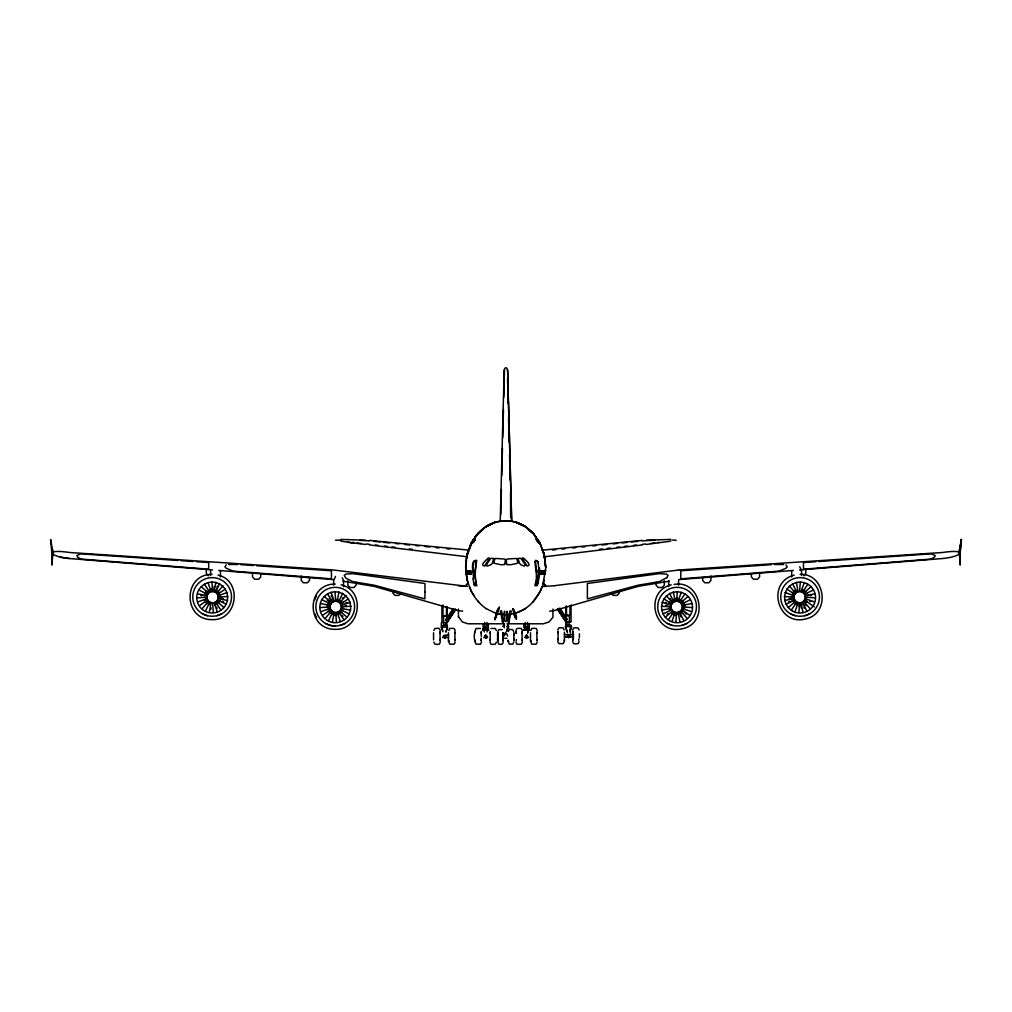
<?xml version="1.0" encoding="UTF-8"?>
<svg xmlns="http://www.w3.org/2000/svg" width="1012" height="1012" viewBox="0 0 1012 1012"><rect width="100%" height="100%" fill="white"/><g stroke="black" fill="none" stroke-linecap="round" stroke-linejoin="round"><path stroke-width="1.5" d="M52.662 554.652L51.852 564.822L51.865 553.374M960.16 564.822L960.16 551.413L961.4 539.472L959.224 551.413L960.16 564.822L960.173 553.374M676.041 615.625L676.041 614.765M799.037 605.922L799.543 602.735L801.112 602.709L802.883 612.108M466.722 571.476L467.013 574.386L466.519 570.616L467 574.386L466.203 571.906M466.279 573.007L466.481 574.386L466.557 573.096M544.355 570.705L543.887 574.386L544.14 573.007M544.709 570.705L544.279 574.348L544.658 570.616M569.326 622.684L569.414 615.802L567.074 615.802M487.063 622.443L486.43 628.477L484.837 628.325L484.735 622.443M527.467 626.858L527.543 622.443M207.043 597.244L207.068 595.676L197.682 593.88M341.259 606.82L341.221 608.389L350.62 610.185M500.763 514.589L501.395 489.542M500.219 521.522L504.178 369.734M501.762 475.412L502.458 448.291M502.749 437.437L503.47 409.544M503.786 397.235L504.495 369.734C504.33 367.103 507.442 367.103 507.278 369.734M497.626 639.862L497.664 638.509M513.868 635.296L513.906 633.942M466.684 573.184L466.115 570.616L466.051 571.413M466.507 570.717L466.772 571.906M468.354 570.705L468.796 574.386L468.505 570.717M468.455 574.348L468.037 570.654L468.404 574.386M474.742 632.766L474.78 631.678M490.187 640.533L490.225 639.546M502.951 639.837L503.002 640.71L503.002 633.031M545 572.02L545.038 570.616L545.316 571.78M545.468 570.616L544.633 573.753M454.907 640.469L454.957 639.508M490.187 640.469L490.225 639.508M498.068 633.98L498.106 633.095M502.951 633.98L503.002 633.095M516.183 632.222L516.145 633.17L516.183 631.855M536.942 640.469L536.992 639.508M558.004 632.626L558.055 631.678M337.186 599.117L337.059 601.482L338.577 601.925L342.739 593.31M508.669 628.654L508.707 627.946M544.798 573.589L544.582 574.386L544.785 573.007M544.924 573.184L545.519 570.047L545.367 571.413M545.051 573.538L544.684 573.855M52.194 560.597L52.788 551.413L50.6 539.472L51.865 553.02M545.051 571.021L545.038 571.906M472.123 542.533L472.212 541.787M801.137 607.883L800.985 602.57L802.491 602.14L806.64 610.755M522.268 558.358L526.733 565.442A1.67 0.696 71.1 0 0 527.378 566.024C532.185 565.392 525.519 560.193 524.558 559.029A5.326 2.163 57.6 0 0 523.406 558.055L522.306 558.194M538.055 562.596C531.047 552.223 539.156 580.521 535.829 581.938C537.03 592.564 541.686 567.745 538.738 567.58M544.962 573.753L545.139 573.437M677.306 591.615L676.611 601.153L678.141 601.52L679.432 598.573M800.302 581.9L799.606 591.438L801.137 591.818L802.427 588.87M469.644 574.297L469.176 570.604L469.53 574.386M675.902 622.152L676.636 612.614L675.105 612.235L673.802 615.182M798.898 612.45L799.632 602.912L798.101 602.532L797.026 604.632M470.023 570.604L470.352 574.386L470.074 570.717M471.162 574.297L470.795 570.604L471.048 574.386M472.604 572.096L473.844 561.546L476.348 561.23L474.83 573.602L475.931 582.646M545 574.348L545.038 573.703M486 608.566C469.543 596.776 462.762 574.892 466.987 555.449M465.609 567.669L466.545 560.825M466.861 558.232L467.164 555.449M448.493 640.975L449.733 644.163L454.173 644.163L455.185 642.152M530.528 640.975L531.768 644.163L536.208 644.163L537.22 642.152M544.975 572.02L545.152 570.983M545.152 572.02L545.076 571.578M465.596 566.315L466.975 554.449M544.089 572.02L544.317 570.616M545.253 572.362L545.177 571.831M539.333 542.938L536.828 539.067L537.334 539.94M540.851 570.616L540.534 574.386M210.901 609.085L211.091 607.883M510.655 517.537L510.541 492.553M209.357 612.108L211.116 602.709L212.697 602.735M332.442 621.823L334.2 612.424L335.782 612.45L336.275 615.625M215.898 582.242L214.114 591.64L212.533 591.603L212.039 588.427M338.982 591.957L337.198 601.343L335.617 601.318M489.454 558.358L484.988 565.442A1.644 0.683 -71.1 0 1 484.255 566.024C479.65 565.164 486.177 560.319 487.164 559.029A5.326 2.176 -57.6 0 1 488.303 558.055L489.441 558.245M959.237 551.413L961.4 539.472L960.173 553.02M542.887 574.297L543.216 570.604L542.761 574.386M507.935 620.28L510.061 610.679M508.884 621.937L511.313 610.97M494.754 619.053C508.429 582.621 486.987 643.468 498.208 608.68M495.096 619.078L497.082 610.514L498.549 608.718M671.272 605.378L670.893 606.896L661.355 606.201M333.998 615.486L334.327 612.285L332.822 611.855L328.685 620.47M214.101 589.414L214.152 586.467M471.554 542.66L472.073 541.964M472.376 541.799L471.693 542.66M474.261 539.244L471.579 542.938L472.25 542.154M207.207 595.802L207.65 594.284L199.035 590.122M217.997 598.547L217.567 600.053L226.169 604.215M339.147 599.774L338.413 602.026L339.754 602.836L346.015 595.6M540.661 574.297L540.927 570.604M506.481 631.324L507.265 628.92L506.481 631.728M445.912 631.943L447.203 628.072L446.052 631.817M487.088 631.943L487.948 629.363M527.973 631.943L529.276 628.072L527.543 633.259M570.275 630.109L571.135 627.529L569.984 631.273M541.901 586.909L540.497 590.907M467.582 553.855L468.025 552.906L467.696 553.855M543.077 583.658L545.784 567.669L544.418 555.449M469.695 547.328L471.01 543.583L475.577 536.828M471.175 544.064C460.447 573.93 473.3 534.829 477.601 534.285M517.866 612.298C531.806 607.2 540.851 593.854 544.418 579.901M481.472 642.152L480.51 644.163L476.07 644.163C473.641 639.533 473.667 633.12 476.07 628.49L480.51 628.49M472.857 541.977L474.767 539.067L472.275 542.849L472.971 541.635M468.025 551.844L467.228 553.943L471.212 543.115L474.084 539.168L473.363 540.459M468.189 551.426L471.25 543.064M504.406 635.397L505.405 632.753M681.24 592.311L678.103 601.343L679.469 602.102M804.236 582.596L801.099 591.628L802.465 592.387L804.489 589.87M671.981 621.444L675.143 612.424L673.777 611.665L671.753 614.17M794.977 611.741L798.139 602.709L796.773 601.95L794.749 604.455M472.402 541.913L472.971 541.015M474.198 540.37C477.095 536.436 469.973 546.885 474.135 540.459M503.913 636.105L505.494 632.842M205.6 610.755L209.737 602.14L211.242 602.57M216.872 587.226L217.365 586.112M335.516 576.46L333.669 580.559L333.669 585.151M219.655 583.608L215.493 592.21L213.975 591.78M448.771 630.539L449.733 628.49L451.972 628.3L454.173 628.49L455.185 630.539M508.328 631.539L509.213 629.641L510.997 629.477L512.742 629.641L513.679 631.539M530.807 630.539L531.768 628.49L534.007 628.3L536.208 628.49L537.22 630.539M572.678 629.983L573.64 627.933L575.879 627.756L578.08 627.933L579.092 629.983M440.283 642.152L439.322 644.163L437.083 644.378L434.882 644.163L433.882 642.152M503.204 642.266L502.319 644.125L500.535 644.328L498.789 644.125L497.853 642.266M522.318 642.152L521.357 644.163L519.118 644.378L516.917 644.163L515.905 642.152M433.882 630.539L434.882 628.49L437.083 628.3L439.322 628.49L440.283 630.539M497.853 631.539L498.789 629.641L502.319 629.641M515.905 630.539L516.917 628.49L519.118 628.3L521.357 628.49L522.318 630.539M557.776 629.983L558.788 627.933L560.99 627.756L563.229 627.933L564.19 629.983M496.361 642.152L495.361 644.163L493.16 644.378L490.921 644.163L489.96 642.152M513.679 642.266L512.742 644.125L509.213 644.125L508.024 640.166L508.024 641.557L508.53 641.013M579.092 641.595L578.08 643.619L575.879 643.834L573.64 643.619L572.678 641.595M442.295 626.782L441.346 627.313L442.295 625.542L446.798 625.542L447.734 627.313L446.798 626.782M208.738 605.037L209.168 604.29M331.822 614.752L332.986 611.754L331.632 610.944L325.409 618.193M473.363 542.305L475.286 539.611M216.492 589.313L215.328 592.311L216.669 593.133L222.931 585.885M681.063 600.331L681.493 599.585M487.025 563.76L490.44 558.864A2.517 1.366 -42.2 0 1 491.022 558.497L491.174 558.434A2.378 1.303 -42.9 0 1 491.604 558.27L493.692 558.51L492.262 563.494A1.771 1.138 -42.2 0 1 491.908 563.886L491.237 564.481M475.438 539.358L473.325 542.584M486.911 563.937L486.139 565.746L487.291 565.999A6.249 2.998 -57 0 0 488.556 565.67L490.415 564.974A1.505 0.885 -56 0 0 490.858 564.721L490.947 564.671M472.794 540.762C470.959 543.355 475.703 536.765 473.224 540.168M217.466 599.901L216.644 601.242L223.892 607.491M340.867 600.913L339.577 602.899L340.664 604.025L348.583 598.661M471.718 543.001L472.477 541.799M472.794 541.584L474.033 540.028M475.336 537.208L479.852 531.831M540.357 591.286L532.679 602.203M474.451 539.105L473.464 540.193M445.622 619.913L453.136 608.604M446.064 620.482L453.578 609.173M446.014 622.81L455.21 608.971M472.25 541.648L477.626 533.703M471.845 542.242L473.565 539.864M684.858 593.993L679.482 601.912L680.621 603L683.214 601.09M807.854 584.278L802.478 592.197L803.617 593.285L806.21 591.387M668.363 619.749L673.764 611.855L672.638 610.755M791.359 610.034L796.76 602.14L795.634 601.052L793.636 602.33M226.245 564.911L224.942 566.859L226.245 568.263L233.114 571.11L331.43 578.826L331.43 570.755L256.517 565.733M202.324 608.49L208.548 601.229L209.901 602.039M342.385 598.383L343.157 597.434M552.906 609.072L552.932 617.282L548.972 621.975L543.33 623.784L507.265 623.784M401.081 593.057L399.032 595.385L394.908 595.385L392.858 593.057M619.331 593.057L617.269 595.385L613.158 595.385L611.109 593.057M803.718 575.853L805.78 573.526L805.78 569.136M467.569 583.633L465.76 585.67L468.202 583.089M448.999 640.798L448.455 641.38L448.455 632.766M531.034 640.798L530.49 641.38L530.528 632.766M803.503 601.166L804.591 600.04L814.394 606.96M206.84 603.772L208.725 601.166L207.637 600.04L199.743 605.442M329.925 613.487L331.81 610.881L330.722 609.755L322.828 615.144M218.39 590.591L216.492 593.184L217.58 594.322L225.499 588.946M480.548 531.224L486.506 526.151L495.551 522.015L485.798 526.594L478.436 532.919M331.708 603L332.834 601.912L327.471 593.993A15.458 15.433 -0.5 0 0 327.508 620.647A15.458 15.433 -0.5 0 0 350.696 607.289A15.458 15.433 -0.5 0 0 327.508 593.917M481.965 530.275L482.762 529.643M477.449 534.285C489.125 520.484 510.39 516.12 525.582 526.771M482.243 529.744L481.092 530.693M477.601 533.729L480.257 531.414M479.979 531.642L481.99 529.896M687.907 596.561L680.671 602.81L681.493 604.164L684.491 603M665.352 617.206L672.588 610.957L671.778 609.603L669.527 610.337M810.903 586.846L803.667 593.108L804.489 594.449M788.348 607.491L795.584 601.242L794.774 599.901L791.776 601.065M667.161 614.322L668.11 613.55M679.343 611.754L680.684 610.944L686.92 618.193M802.339 602.039L803.68 601.229L809.916 608.49M205.322 602.051L207.827 600.027L207.068 598.661L198.036 601.824M328.407 611.767L329.153 611.337M219.895 592.311L217.39 594.322L218.149 595.701L227.181 592.564M342.992 602.026L340.475 604.037L341.234 605.416L350.266 602.279M486.747 636.915L484.685 636.915M527.594 636.915L525.532 636.915M806.741 593.715L807.487 593.285M220.072 594.588L217.959 595.663L218.339 597.194L227.877 596.498M485.811 526.771L495.564 522.053L485.798 526.594M515.703 613.31L525.582 608.566M486.506 526.151C501.066 516.778 521.344 520.067 532.717 532.919M690.197 599.838L681.595 604L682.025 605.505L685.225 605.163M663.062 613.93L671.677 609.768L671.234 608.263L668.869 608.389M813.193 590.122L804.591 594.284L805.021 595.802M786.058 604.215L794.673 600.053L794.23 598.547M788.563 601.938L789.689 601.432M442.99 604.91L442.99 615.916L443.838 615.562M207.283 615.726L202.463 613.765A19.38 19.38 0 0 1 197.315 584.544A19.38 19.38 0 0 1 226.992 584.544A19.38 19.38 0 0 1 221.843 613.765L217.023 615.726M344.928 623.481C338.969 626.732 331.481 626.883 325.548 623.481A19.38 19.38 0 0 1 320.399 594.246A19.38 19.38 0 0 1 350.076 594.246A19.38 19.38 0 0 1 344.928 623.481L340.108 625.441M445.786 624.619L443.648 624.619M569.313 624.062L567.175 624.062M671.222 584.835C642.759 592.159 654.637 636.472 682.948 628.566C709.576 622.76 700.924 579.307 674.156 584.455M794.218 575.12C765.755 582.444 777.633 626.757 805.944 618.863C830.852 613.361 825.564 573.209 800.087 574.348M672.234 625.441L667.414 623.481A19.38 19.38 0 0 1 662.253 594.246A19.38 19.38 0 0 1 691.942 594.246A19.38 19.38 0 0 1 686.781 623.481L681.974 625.441M795.23 615.726L790.41 613.765A19.38 19.38 0 0 1 785.249 584.544A19.38 19.38 0 0 1 814.938 584.544A19.38 19.38 0 0 1 809.777 613.765L804.97 615.726M566.48 605.935L566.48 615.359L567.365 615.018M483.483 629.869L482.534 630.248L483.483 628.983L487.974 628.983L488.922 630.248L487.974 629.869M524.305 629.869L523.356 630.248L524.305 628.983L528.795 628.983L529.744 630.248L528.795 629.869L528.795 628.072M445.887 616.359L443.56 616.359L443.635 623.24M321.12 611.539L330.152 608.364L330.911 609.743M345.737 602.874L346.876 602.431M569.971 605.935L569.971 615.359L566.48 615.359M344.434 606.327L346.433 605.606M446.482 606.479L446.482 615.916L442.99 615.916M504.735 564.519L505.304 559.952A1.531 1.075 -8.8 0 0 504.027 558.991L495.45 558.447A2.53 1.505 -26.1 0 0 494.944 558.599L493.869 562.634A1.531 0.974 -42.2 0 0 493.957 563.203L501.003 564.772L504.393 564.557M228.585 564.519L237.795 564.481M527.442 628.325L525.304 628.325L525.215 622.443M638.129 586.353L554.31 610.578L549.655 611.147M798.253 591.78L796.748 592.21L792.573 583.608M221.843 613.765C215.86 617.067 208.434 617.067 202.463 613.765M686.781 623.481C680.81 626.782 673.385 626.782 667.414 623.481M809.777 613.765C803.806 617.067 796.381 617.067 790.41 613.765M204.297 599.977L207.245 598.674L206.865 597.156L197.327 597.852M343.991 604.075L341.044 605.378L341.423 606.896L350.962 606.201M327.382 609.692L330.329 608.389L329.95 606.871L320.412 607.567M791.865 598.674L788.917 598.712M807.386 595.676L808.221 595.448M334.188 601.52L335.706 601.153L335.01 591.615M670.766 541.154L646.364 544.431M638.117 586.353L669.261 581.166M691.563 603.582L682.164 605.378L682.202 606.947L685.377 607.44M661.696 610.185L671.095 608.389L671.07 606.82M814.559 593.88L805.16 595.676L805.198 597.244M784.692 600.47L794.091 598.674L794.066 597.105L790.878 596.612M810.334 595.625L811.535 595.435M505.798 614.828L515.816 613.285M212.14 574.348C182.742 574.057 182.742 619.926 212.14 619.635C237.618 620.773 242.905 580.622 217.997 575.12M335.225 584.063C305.826 583.76 305.826 629.641 335.225 629.337C360.702 630.489 365.99 590.325 341.082 584.835M554.298 585.708L678.597 570.022M543.57 556.904L642.342 544.924M599.521 549.301L602.646 548.934M607.327 548.39L610.451 548.023M616.688 547.29L619.812 546.935M624.493 546.391L627.604 546.025M633.499 545.341L636.447 545M642.329 544.329L645.428 543.988M650.552 543.444L654.739 543.014M552.603 550.035L555.702 549.718M561.888 549.086L564.987 548.77M572.716 547.973L575.815 547.669M582.001 547.037L585.088 546.72M592.83 545.923L595.929 545.607M602.115 544.975L606.757 544.507M612.943 543.874L617.586 543.406M622.228 542.925L626.858 542.457M631.501 541.977L637.687 541.357M657.964 542.647L658.926 542.179M542.002 550.212L642.342 540.408M223.31 598.712L220.363 598.674M513.109 608.68C514.172 622.62 520.181 620.862 513.109 608.68L514.779 615.966L516.563 619.053M490.921 628.49L495.361 628.49L496.361 630.539M678.597 579.61L793.332 570.439M799.619 569.946L942.627 558.523C962.804 556.575 967.523 548.643 942.627 552.489L678.584 570.022M672.12 540.054L676.231 540.244M543.406 586.479L554.31 585.708M832.661 560.572L931.129 553.842L935.164 555.462L934.569 557.03L931.129 559.067L803.477 569.199L803.477 562.52L815.761 561.698M771.27 564.683L680.81 570.755L680.81 578.826L779.063 571.11L785.944 568.263L787.247 566.859L785.944 564.911M774.382 564.481L783.592 564.519M818.822 561.496L831.092 560.673M654.954 540.168L642.329 540.876M646.352 540.231L670.766 539.409M799.695 591.603L798.126 591.64L796.33 582.242M676.547 612.45L678.116 612.424L679.887 621.823M529.731 530.528L530.566 531.098M538.51 542.849L536.322 539.611M539.08 542.141L539.282 542.951L538.523 541.471M539.94 543.064L544.039 553.943M535.829 581.938L534.829 585.67L537.245 585.67L538.131 582.166M473.591 582.495L474.426 585.67L476.867 585.67C474.16 577.662 475.374 568.719 476.728 560.395C468.961 559.472 474.464 575.689 473.338 579.041M543.178 583.089L545.569 585.619M221.35 596.612L218.175 597.105L218.137 598.674L227.536 600.47M326.939 607.44L330.127 606.947L330.152 605.378L320.766 603.582M565.784 621.634L566.581 621.634M446.381 622.19L447.177 622.19L447.177 607.048M566.163 622.076L570.667 622.076M442.295 622.633L446.798 622.633M504.128 623.784L468.063 623.784L462.433 621.975L458.436 616.725M487.569 626.592L488.353 626.592L488.353 623.556M523.925 626.592L524.709 626.592M526.569 626.592L528.39 626.592M566.454 626.58L569.819 626.58M483.483 626.909L487.974 626.909M524.305 626.909L528.795 626.909M443.142 627.136L446.507 627.136M483.761 630.122L487.695 630.122M524.583 630.122L528.517 630.122M564.354 634.587L568.428 634.587M570.705 634.587L573.728 634.587M444.534 635.131L448.62 635.131M564.354 636.965L573.728 636.965M567.96 637.218L568.617 637.218M442.573 637.509L448.62 637.509M483.761 637.509L487.695 637.509M524.583 637.509L528.517 637.509M444.344 637.762L445.002 637.762M485.52 637.762L486.19 637.762M526.088 637.762L526.759 637.762M504.659 638.281L506.911 638.281M341.006 539.409L365.433 540.231M507.341 564.557L506.405 563.924L506.43 559.952A1.531 1.075 8.9 0 1 507.708 558.991L516.272 558.447A2.53 1.505 26.1 0 1 516.778 558.599L517.853 562.634A1.531 0.974 42.3 0 1 517.777 563.203L510.731 564.772L507.05 564.519M369.456 540.876L359.829 540.345M343.447 608.389L341.082 608.263L340.652 609.768L349.254 613.93M181.034 560.673L193.317 561.496M196.391 561.698L208.674 562.52L208.674 569.199L80.935 559.067L77.557 557.081L76.912 555.462L80.935 553.842L177.91 560.458M240.907 564.683L253.392 565.518M212.533 569.946L69.423 558.523C49.234 556.575 44.49 548.643 69.423 552.489L333.618 570.022L467.329 586.378M457.955 585.708L465.748 586.264M341.006 540.155L335.529 540.244M218.82 570.439L333.631 579.61M369.456 540.408L468.29 550.06M353.82 542.647L352.846 542.179M814.9 597.852L805.362 597.156L804.983 598.674L807.095 599.749M784.351 596.498L793.889 597.194L794.268 595.663L792.156 594.588M691.904 607.567L682.366 606.871L681.987 608.389L684.934 609.692M374.098 541.357L380.284 541.977M383.384 542.293L389.582 542.925M395.768 543.558L398.867 543.874M405.053 544.507L409.696 544.975M415.894 545.607L418.981 545.923M425.179 546.556L429.822 547.037M436.008 547.669L439.107 547.973M446.849 548.77L449.935 549.086M357.046 543.014L361.233 543.444M366.357 543.988L369.456 544.329M375.351 545L378.298 545.341M384.193 546.025L387.305 546.391M391.998 546.935L395.11 547.29M409.164 548.934L412.289 549.301M341.019 541.154L353.833 543.027M462.686 611.147L457.993 610.578L374.124 586.353L342.967 581.166M347.711 542.28L365.446 544.431M369.456 544.924L466.734 556.714M335.238 626.074L330.216 625.416L325.548 623.481M59.695 557.106L69.423 558.523M495.905 613.31L504.393 614.613M503.242 614.448L495.741 613.285L486 608.566M200.692 595.435L201.894 595.625M668.325 604.075L669.16 604.303M327.091 605.163L330.291 605.505L330.734 604L322.12 599.838M204.007 595.448L204.841 595.676M342.802 610.337L340.551 609.603L339.728 610.957L346.977 617.206M665.883 605.606L667.882 606.327M785.046 592.564L794.078 595.701L794.837 594.322L792.333 592.311M662.05 602.279L671.082 605.416L671.841 604.037L669.337 602.026M814.192 601.824L805.172 598.661L804.401 600.027L806.906 602.051M691.196 611.539L682.177 608.364L681.405 609.743L683.91 611.767M665.441 602.431L666.579 602.874M809.676 601.191L810.814 601.621M445.596 615.562L446.482 615.916M569.123 615.018L569.971 615.359M222.551 601.432L223.665 601.938M524.646 526.151L515.639 522.015L525.38 526.594L533.577 533.729L538.966 541.622L537.562 540.028M525.38 526.594L515.639 522.053L525.392 526.771L533.957 534.285M327.192 600.192L329.722 601.71M570.667 626.226L571.616 626.757L570.667 624.999L566.163 624.999L565.227 626.757L566.163 626.226L566.163 623.708M327.837 603L330.835 604.164L331.645 602.81L324.409 596.561M219.718 600.622L220.464 601.065M204.753 593.285L207.751 594.449L208.561 593.108L201.325 586.846M786.741 588.946L794.648 594.322L795.736 593.184L793.838 590.591M663.745 598.661L671.652 604.025L672.74 602.899L669.931 598.383M689.501 615.144L681.595 609.755L680.507 610.881L682.404 613.487M685.276 613.386L686.262 614.107M329.216 598.218L332.847 602.102L334.226 601.343L331.076 592.311M530.769 531.351L533.754 534.02L540.345 544.064L533.805 534.285M529.44 530.275L528.555 529.567L531.047 531.578M477.626 601.065L478.891 602.203M342.284 612.652L339.69 610.755L338.565 611.855L343.953 619.749M219.199 602.937L216.606 601.052L215.48 602.14L220.869 610.034M206.018 591.387L208.624 593.285L209.75 592.197L204.386 584.278A15.458 15.433 -0.5 0 0 204.424 610.944A15.458 15.433 -0.5 0 0 227.611 597.573A15.458 15.433 -0.5 0 0 204.424 584.202M804.793 603.165L806.298 605.695M537.17 539.206L538.194 540.459M563.962 640.242L564.506 640.836L563.229 643.619L558.788 643.619L557.776 641.595M536.866 539.08L537.676 540.484M537.587 539.864L539.573 542.976L538.827 541.888M208.181 590.628L209.762 592.387L211.141 591.628L207.991 582.596M543.811 583.633L545.62 585.67M208.383 575.853L206.334 573.526L206.334 569.136M789.309 585.885L795.558 593.133L796.899 592.311L796.166 590.059M666.313 595.6L672.563 602.836L673.903 602.026L672.74 599.028M536.853 539.775L538.928 542.849L536.449 539.067L537.397 540.572M537.372 539.738L536.992 539.194L537.853 540.357M539.08 541.964L539.485 542.976L538.839 541.989M342.195 615.524L342.916 616.51M538.283 542.584L536.17 539.358M537.271 539.345L537.992 540.168M538.738 541.369L539.965 543.115M539.194 542.103L539.7 542.774M539.485 542.976L538.941 542.154M538.852 541.471L538.371 540.762M535.614 536.828L540.18 543.608L543.836 553.918L543.052 552.046M559.826 608.048L567.34 619.369M559.383 608.629L566.91 619.939M557.764 608.427L566.96 622.253M471.187 591.286L474.046 595.625M340.576 614.17L338.552 611.665L337.173 612.424L340.348 621.444M217.491 604.455L215.467 601.95L214.089 602.709L217.264 611.741M803.06 604.29L803.49 605.037M680.064 614.006L680.861 616.839M210.028 589.705L211.103 591.818L212.621 591.438L211.925 581.9M669.577 593.31L673.752 601.925L675.257 601.482L674.903 598.282M799.708 566.745L801.555 570.857L801.555 575.436M342.309 577.827L343.536 580.559L343.536 586.682M683.644 620.47L679.495 611.855L677.989 612.285L678.103 614.651M803.857 607.124L804.35 608.25M473.844 582.975L475.64 583.785L475.767 582.634M543.925 553.855L543.153 551.844M542.989 551.426L543.697 553.033L543.393 552.476M506.67 633.651L507.657 636.105M567.492 632.715L565.759 627.529L567.062 631.399M442.978 631.817L441.827 628.072L442.687 630.653M216.657 607.2L217.087 608.351M331.24 595.701L331.67 596.84M473.768 583.127L473.679 582.14M466.152 570.616L466.127 571.261M469.619 586.909L471.061 590.907M466.987 579.901L468.252 583.443M484.305 631.943L483.002 628.072L483.002 628.92M535.538 562.735C533.982 560.762 538.106 560.243 537.992 562.191M338.527 615.182L337.211 612.235L335.693 612.614L336.414 622.152M215.442 605.467L214.127 602.532L212.609 602.912L213.33 612.45M332.885 598.573L333.112 599.408M514.577 611.944L516.221 619.078M501.522 610.679L503.255 621.811L502.61 621.937L500.27 610.944M466.646 574.297L466.342 573.273L466.38 574.019M52.346 549.035L52.788 551.413M467.038 570.983L467.392 574.348L467 571.906M673.334 591.957L675.13 601.343L676.699 601.318L677.192 598.13M466.443 572.02L466.279 570.717L466.304 572.362M473.73 582.583C473.502 585.657 477.487 585.012 475.741 582.178M466.469 570.793L466.747 573.096M466.368 574.348L466.368 574.209M538.144 562.153L538.08 562.824M466.115 570.894L466.089 571.476M544.216 554.449L545.594 566.315M467 571.831L466.962 570.616L467.025 572.02M466.355 571.906L465.887 570.047L466.216 572.362M544.975 560.496L545.025 561.837L544.81 560.496M467.911 572.02C467.164 567.656 468.619 577.283 467.86 573.007M564.468 640.432L564.468 632.222M544.228 555.449L545.696 567.669M465.773 567.669L467.164 579.901M466.532 571.906L466.266 571.122M466.342 573.538L466.456 574.221M473.123 578.307L473.54 582.166M538.232 562.798L539.08 572.096L537.372 583.785L535.93 583.241L536.853 573.602L535.778 563.456M572.906 631.678L572.944 632.626L572.906 631.602M558.004 638.964L558.055 639.913M536.942 632.222L536.992 633.17M522.053 639.508L522.091 640.469M498.068 639.837L498.106 640.71M481.193 639.508L481.244 640.469M454.907 632.222L454.957 633.17M440.018 639.508L440.056 640.469M522.053 639.546L522.091 640.533M481.193 639.546L481.244 640.533M440.018 639.546L440.056 640.533M474.742 639.875L474.78 640.975M513.868 638.509L513.906 639.862M497.626 633.942L497.664 635.296M511.68 521.294L507.607 369.734L508.239 393.339M508.454 401.422L511.667 521.509M507.518 378.893L508.176 403.345M508.543 417.298L509.2 442.092M509.529 454.489L510.212 480.118M791.688 570.857L791.688 576.966M759.595 572.501L759.595 576.891L757.533 579.218L753.421 579.218L751.359 576.891L751.359 573.956M710.879 576.03L710.879 580.42L708.83 582.76L704.706 582.76L702.657 580.42L702.657 577.498M678.559 580.559L678.559 585.151M668.692 580.559L668.692 586.682M664.302 580.774L664.302 585.164L662.253 587.491L658.142 587.491L656.08 585.164L656.08 582.242M579.408 633.866L579.408 637.712M578.725 639.002L578.725 640.318M572.906 631.235L572.906 640.318M571.046 604.986L571.046 621.634M570.388 626.58L570.388 636.965M568.617 636.396L568.617 637.813L567.96 636.396M565.885 623.974L565.885 627.782M565.784 606.492L565.784 617.092M558.055 631.311L558.055 640.242M536.942 631.855L536.942 640.798M529.175 623.556L529.175 626.592M527.885 636.94L525.279 636.94M526.759 636.94L526.759 638.357L526.088 636.94M524.014 624.518L524.014 627.288M522.091 631.779L522.091 640.862M516.272 631.779L516.322 633.322M516.272 639.546L516.272 640.862M513.906 632.69L513.906 641.089M507.328 611.45L507.328 620.622L509.327 621.646L507.328 623.999L508.783 626.302L506.873 626.529L507.897 626.302L507.328 627.731M506.797 611.463L506.797 620.735L505.772 621.583L504.786 620.735L504.786 611.248M504.242 611.45L504.242 620.622L502.243 621.646L504.242 623.999L503.672 625.53L504.697 625.188L502.787 626.302L504.242 626.529L504.242 627.731M503.002 632.69L503.002 635.334M503.002 636.89L503.002 641.089M498.106 632.753L498.106 641.013M497.626 632.69L497.626 641.089M490.187 631.779L490.187 640.862M488.391 628.072L488.391 628.92M487 636.94L484.394 636.94M486.19 636.94L486.19 638.357L485.52 636.94M483.103 623.556L483.103 626.592M481.244 631.779L481.244 636.32M481.244 638.041L481.244 640.862M458.436 609.072L458.461 617.282M454.907 631.855L454.907 640.798M447.076 624.518L447.076 628.325M445.824 636.94L443.205 636.94M445.002 636.94L445.002 638.357L444.344 636.94M441.915 605.53L441.915 622.19M441.346 622.899L441.346 627.313M440.056 631.779L440.056 640.862M433.553 632.766L433.553 639.875M356.097 582.242L356.097 585.164L354.036 587.491L349.924 587.491L347.862 585.164L347.862 580.774M309.495 577.498L309.495 580.42L307.433 582.76L303.322 582.76L301.26 580.42L301.26 576.03M260.754 573.956L260.754 576.891L258.705 579.218L254.594 579.218L252.532 576.891L252.532 572.501M220.452 570.857L220.452 576.966M210.585 570.857L210.585 575.436M51.852 551.413L51.852 564.822M316.503 617.497A21.594 21.594 0 0 1 314.757 613.639M314.757 599.762A21.594 21.594 0 0 1 316.503 595.904M424.951 591.982L424.926 598.876L374.136 585.202L353.024 581.672L345.927 578.219L344.232 575.398L345.927 574.07L353.024 573.64L424.926 583.481L424.951 591.982M519.27 562.621L520.408 564.405A1.834 1.164 42.3 0 0 520.788 564.671L520.876 564.721A1.505 0.885 56 0 0 521.319 564.974L523.166 565.683A6.249 2.998 57 0 0 524.431 565.999L525.481 565.101L521.281 558.864A2.517 1.366 42.2 0 0 520.699 558.497L520.548 558.434A2.378 1.303 42.9 0 0 520.117 558.27L518.043 558.434L519.27 562.621M543.178 574.221L543.659 570.654L543.191 574.133M543.495 574.221L543.975 570.654L543.507 574.133M541.167 573.893L541.635 570.604L541.167 573.893M542.002 573.893L542.558 570.654L542.002 573.893M538.144 570.388L538.498 572.362L538.144 570.388M467.746 574.297L467.316 570.654L467.683 574.348M473.54 570.629L473.186 572.362L473.54 570.629M440.056 632.146L440.018 633.132L440.056 632.222M481.244 632.146L481.193 633.132L481.244 632.222M522.091 632.146L522.053 633.132L522.091 632.222M572.944 639.002L572.906 639.989L572.944 638.964M455.628 609.502L446.444 623.329L455.615 609.502M666.883 577.612L659.242 581.672L638.129 585.202L587.39 598.876L587.39 583.481L659.242 573.64L666.339 574.07L668.046 575.398L666.883 577.612M485.709 635.131L484.685 635.726L486.747 635.726L485.709 635.131M526.569 635.131L525.532 635.726L527.594 635.726L526.569 635.131M569.465 635.182L567.403 635.182L567.403 636.371L569.465 636.371L569.465 635.182M445.558 635.726L443.496 635.726L443.496 636.915L445.558 636.915L445.558 635.726M569.756 636.396L567.137 636.776L569.756 636.396M566.518 622.785L557.334 608.958L566.543 622.785M490.225 633.17L490.187 632.222L490.225 633.132M792.371 610.944A15.458 15.433 -0.5 0 0 815.558 597.573A15.458 15.433 -0.5 0 0 792.371 584.202A15.458 15.433 -0.5 0 0 792.371 610.944M669.375 620.647A15.458 15.433 -0.5 0 0 692.562 607.289A15.458 15.433 -0.5 0 0 669.375 593.917A15.458 15.433 -0.5 0 0 669.375 620.647"/></g></svg>
